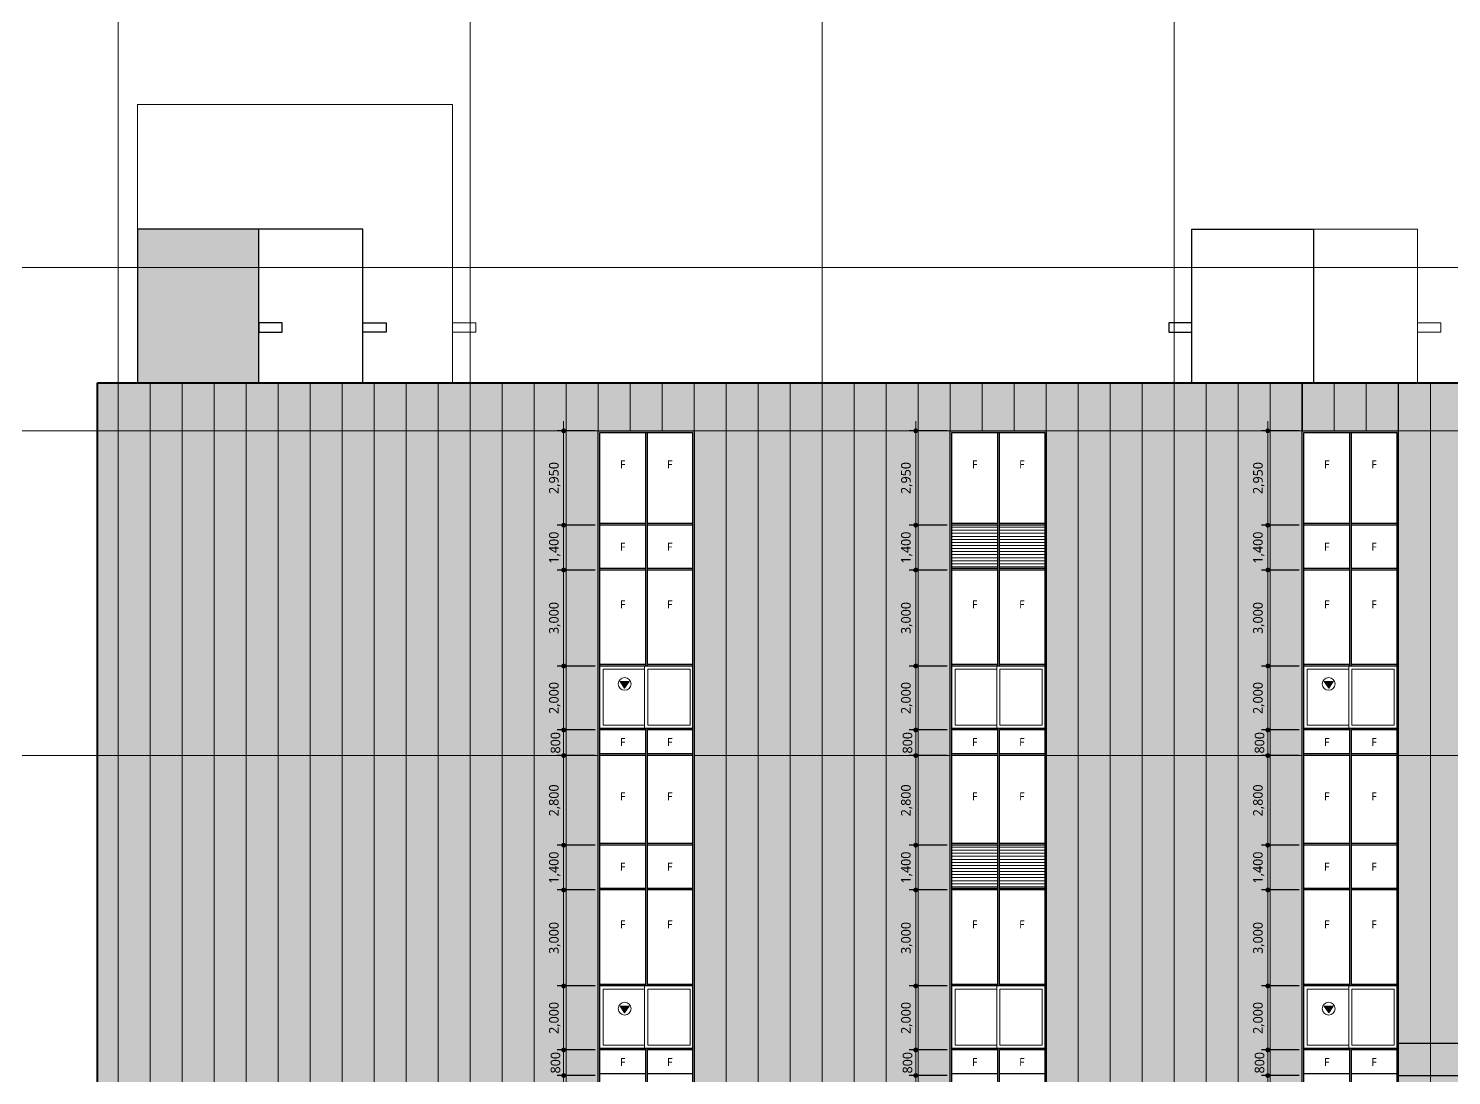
# Model space of a CAD drawing. Header units: millimetres. Extents: x 1680000 to 3024000, y 712800 to 950400.
# Drawn here: x 2095157 to 2139622, y 835360 to 868086 of the extents above; entities that cross this region are included whole.
import ezdxf
from ezdxf.enums import TextEntityAlignment as Align

# ---------------------------------------------------------------- set-up
doc = ezdxf.new("R2010")
doc.units = ezdxf.units.MM
doc.set_wipeout_variables(frame=1)
doc.linetypes.add('CEN', pattern=[62, 60, -1, 0, -1])
doc.linetypes.add('HID', pattern=[2, 1.1, -0.9])
doc.layers.get('Defpoints').update_dxf_attribs({"color": 140})
for name, color, linetype, lineweight in [('A-AXIS-LINE', 1, 'CEN', 15), ('A-DWXK-OPEN', 1, 'HID', 15), ('A-ELEV-LIN1', 2, 'Continuous', 40), ('A-ELEV-LIN2', 7, 'Continuous', 25), ('A-ELEV-LIN3', 8, 'Continuous', 18), ('A-ELEV-WIN', 4, 'Continuous', 25), ('A-MKXS-TEXT1', 3, 'Continuous', 25)]:
    doc.layers.add(name, color=color, linetype=linetype, lineweight=lineweight)
doc.layers.add('A-XXXX-NPLT', color=144, linetype='Continuous', lineweight=15, plot=False)
doc.layers.add('A-XXXX-SOLD', color=252, linetype='Continuous')
doc.layers.add('입면색상', color=7, linetype='Continuous')
doc.styles.add('HY울릉도L', font='')
doc.styles.add('맑은고딕', font='malgun.ttf')
doc.styles.get('HY울릉도L').set_extended_font_data('HYwulM')
doc.dimstyles.new('CDIM', dxfattribs={"dimtxt": 3, "dimasz": 1.5, "dimexe": 2, "dimexo": 1, "dimgap": 1, "dimtad": 1, "dimdec": 0, "dimrnd": 0.5, "dimzin": 0, "dimdsep": 32, "dimlunit": 6, "dimtxsty": 'HY울릉도L', "dimblk1": '_CIDOT', "dimblk2": '_CIDOT', "dimsah": 1, "dimcen": 5.5, "dimclrd": 2, "dimclre": 2, "dimclrt": 7, "dimadec": 0, "dimazin": 0, "dimtfac": 1, "dimtdec": 0, "dimtix": 1, "dimtmove": 2, "dimatfit": 1, "dimldrblk": '_CIDOT', "dimfxl": 1, "dimtolj": 1, "dimtzin": 0, "dimlwd": -1, "dimarcsym": 0})

# ---------------------------------------------------------------- blocks, each defined once
blk = doc.blocks.new('axis')
at = {"layer": 'A-AXIS-LINE'}
for p, q in [((4621438.1, -355868.7), (4883538.1, -355868.7)), ((4621438.1, -360968.7), (4883538.1, -360968.7)), ((4621438.1, -371118.7), (4883538.1, -371118.7))]:
    blk.add_line(p, q, dxfattribs=at)
blk = doc.blocks.new('_CIDOT')
at = {"color": 0, "linetype": 'ByBlock'}
blk.add_line((2, 0), (-1, 0), dxfattribs=at)
at = {"color": 0, "linetype": 'ByBlock', "const_width": 0.5}
blk.add_lwpolyline([(-0.25, 0, 1), (0.25, 0, 1)], format="xyb", close=True, dxfattribs=at)
blk = doc.blocks.new('*D48')
at = {"layer": 'A-XXXX-NPLT', "lineweight": -2, "transparency": 16777216}
for p, q in [((-100, 29900), (-1280, 29900)), ((-100, 27100), (-1280, 27100))]:
    blk.add_line(p, q, dxfattribs=at)
at = {"layer": 'A-XXXX-NPLT', "transparency": 16777216}
blk.add_line((-1080, 27250), (-1080, 29750), dxfattribs=at)
at = {"layer": 'Defpoints', "color": 0, "transparency": 16777216}
for p in [(-1080, 29900), (0, 29900), (0, 27100)]:
    blk.add_point(p, dxfattribs=at)
at = {"layer": 'A-XXXX-NPLT', "transparency": 16777216, "xscale": 150, "yscale": 150, "zscale": 150}
for p, rotation in [((-1080, 29900), 90), ((-1080, 27100), 270)]:
    blk.add_blockref('_CIDOT', p, dxfattribs=dict(at, rotation=rotation))
at = {"layer": 'A-XXXX-NPLT', "color": 3, "transparency": 16777216, "insert": (-1360, 28500), "char_height": 300, "attachment_point": 5, "rotation": 90, "style": '맑은고딕'}
blk.add_mtext('\\A1;2,800', dxfattribs=at)
blk = doc.blocks.new('*D51')
at = {"layer": 'A-XXXX-NPLT', "transparency": 16777216}
for p, q in [((-1080, 40850), (-1080, 41000)), ((-1080, 40700), (-1080, 39900)), ((-1080, 39750), (-1080, 39600))]:
    blk.add_line(p, q, dxfattribs=at)
at = {"layer": 'A-XXXX-NPLT', "lineweight": -2, "transparency": 16777216}
for p, q in [((-100, 40700), (-1280, 40700)), ((-100, 39900), (-1280, 39900))]:
    blk.add_line(p, q, dxfattribs=at)
at = {"layer": 'Defpoints', "color": 0, "transparency": 16777216}
for p in [(0, 40700), (-1080, 39900), (0, 39900)]:
    blk.add_point(p, dxfattribs=at)
at = {"layer": 'A-XXXX-NPLT', "transparency": 16777216, "xscale": 150, "yscale": 150, "zscale": 150}
for p, rotation in [((-1080, 40700), 270), ((-1080, 39900), 90)]:
    blk.add_blockref('_CIDOT', p, dxfattribs=dict(at, rotation=rotation))
at = {"layer": 'A-XXXX-NPLT', "color": 3, "transparency": 16777216, "insert": (-1335, 40300), "char_height": 300, "attachment_point": 5, "rotation": 90, "style": '맑은고딕'}
blk.add_mtext('\\A1;800', dxfattribs=at)
blk = doc.blocks.new('*D52')
at = {"layer": 'A-XXXX-NPLT', "lineweight": -2, "transparency": 16777216}
for p, q in [((-100, 42700), (-1280, 42700)), ((-100, 40700), (-1280, 40700))]:
    blk.add_line(p, q, dxfattribs=at)
at = {"layer": 'A-XXXX-NPLT', "transparency": 16777216}
blk.add_line((-1080, 40850), (-1080, 42550), dxfattribs=at)
at = {"layer": 'Defpoints', "color": 0, "transparency": 16777216}
for p in [(-1080, 42700), (0, 42700), (0, 40700)]:
    blk.add_point(p, dxfattribs=at)
at = {"layer": 'A-XXXX-NPLT', "transparency": 16777216, "xscale": 150, "yscale": 150, "zscale": 150}
for p, rotation in [((-1080, 42700), 90), ((-1080, 40700), 270)]:
    blk.add_blockref('_CIDOT', p, dxfattribs=dict(at, rotation=rotation))
at = {"layer": 'A-XXXX-NPLT', "color": 3, "transparency": 16777216, "insert": (-1360, 41700), "char_height": 300, "attachment_point": 5, "rotation": 90, "style": '맑은고딕'}
blk.add_mtext('\\A1;2,000', dxfattribs=at)
blk = doc.blocks.new('*D53')
at = {"layer": 'A-XXXX-NPLT', "lineweight": -2, "transparency": 16777216}
for p, q in [((-100, 50050), (-1280, 50050)), ((-100, 47100), (-1280, 47100))]:
    blk.add_line(p, q, dxfattribs=at)
at = {"layer": 'A-XXXX-NPLT', "transparency": 16777216}
blk.add_line((-1080, 47250), (-1080, 49900), dxfattribs=at)
at = {"layer": 'Defpoints', "color": 0, "transparency": 16777216}
for p in [(-1080, 50050), (0, 50050), (0, 47100)]:
    blk.add_point(p, dxfattribs=at)
at = {"layer": 'A-XXXX-NPLT', "transparency": 16777216, "xscale": 150, "yscale": 150, "zscale": 150}
for p, rotation in [((-1080, 50050), 90), ((-1080, 47100), 270)]:
    blk.add_blockref('_CIDOT', p, dxfattribs=dict(at, rotation=rotation))
at = {"layer": 'A-XXXX-NPLT', "color": 3, "transparency": 16777216, "insert": (-1360, 48575), "char_height": 300, "attachment_point": 5, "rotation": 90, "style": '맑은고딕'}
blk.add_mtext('\\A1;2,950', dxfattribs=at)
blk = doc.blocks.new('*D54')
at = {"layer": 'A-XXXX-NPLT', "lineweight": -2, "transparency": 16777216}
for p, q in [((-100, 47100), (-1280, 47100)), ((-100, 45700), (-1280, 45700))]:
    blk.add_line(p, q, dxfattribs=at)
at = {"layer": 'A-XXXX-NPLT', "transparency": 16777216}
blk.add_line((-1080, 46950), (-1080, 45850), dxfattribs=at)
at = {"layer": 'Defpoints', "color": 0, "transparency": 16777216}
for p in [(0, 47100), (-1080, 45700), (0, 45700)]:
    blk.add_point(p, dxfattribs=at)
at = {"layer": 'A-XXXX-NPLT', "transparency": 16777216, "xscale": 150, "yscale": 150, "zscale": 150}
for p, rotation in [((-1080, 47100), 90), ((-1080, 45700), 270)]:
    blk.add_blockref('_CIDOT', p, dxfattribs=dict(at, rotation=rotation))
at = {"layer": 'A-XXXX-NPLT', "color": 3, "transparency": 16777216, "insert": (-1361, 46400), "char_height": 300, "attachment_point": 5, "rotation": 90, "style": '맑은고딕'}
blk.add_mtext('\\A1;1,400', dxfattribs=at)
blk = doc.blocks.new('*D55')
at = {"layer": 'A-XXXX-NPLT', "lineweight": -2, "transparency": 16777216}
for p, q in [((-100, 45700), (-1280, 45700)), ((-100, 42700), (-1280, 42700))]:
    blk.add_line(p, q, dxfattribs=at)
at = {"layer": 'A-XXXX-NPLT', "transparency": 16777216}
blk.add_line((-1080, 45550), (-1080, 42850), dxfattribs=at)
at = {"layer": 'Defpoints', "color": 0, "transparency": 16777216}
for p in [(0, 45700), (-1080, 42700), (0, 42700)]:
    blk.add_point(p, dxfattribs=at)
at = {"layer": 'A-XXXX-NPLT', "transparency": 16777216, "xscale": 150, "yscale": 150, "zscale": 150}
for p, rotation in [((-1080, 45700), 90), ((-1080, 42700), 270)]:
    blk.add_blockref('_CIDOT', p, dxfattribs=dict(at, rotation=rotation))
at = {"layer": 'A-XXXX-NPLT', "color": 3, "transparency": 16777216, "insert": (-1360, 44200), "char_height": 300, "attachment_point": 5, "rotation": 90, "style": '맑은고딕'}
blk.add_mtext('\\A1;3,000', dxfattribs=at)
blk = doc.blocks.new('*D56')
at = {"layer": 'A-XXXX-NPLT', "lineweight": -2, "transparency": 16777216}
for p, q in [((-100, 30700), (-1280, 30700)), ((-100, 29900), (-1280, 29900))]:
    blk.add_line(p, q, dxfattribs=at)
at = {"layer": 'A-XXXX-NPLT', "transparency": 16777216}
for p, q in [((-1080, 30850), (-1080, 31000)), ((-1080, 30700), (-1080, 29900)), ((-1080, 29750), (-1080, 29600))]:
    blk.add_line(p, q, dxfattribs=at)
at = {"layer": 'Defpoints', "color": 0, "transparency": 16777216}
for p in [(0, 30700), (-1080, 29900), (0, 29900)]:
    blk.add_point(p, dxfattribs=at)
at = {"layer": 'A-XXXX-NPLT', "transparency": 16777216, "xscale": 150, "yscale": 150, "zscale": 150}
for p, rotation in [((-1080, 30700), 270), ((-1080, 29900), 90)]:
    blk.add_blockref('_CIDOT', p, dxfattribs=dict(at, rotation=rotation))
at = {"layer": 'A-XXXX-NPLT', "color": 3, "transparency": 16777216, "insert": (-1335, 30300), "char_height": 300, "attachment_point": 5, "rotation": 90, "style": '맑은고딕'}
blk.add_mtext('\\A1;800', dxfattribs=at)
blk = doc.blocks.new('*D57')
at = {"layer": 'A-XXXX-NPLT', "lineweight": -2, "transparency": 16777216}
for p, q in [((-100, 32700), (-1280, 32700)), ((-100, 30700), (-1280, 30700))]:
    blk.add_line(p, q, dxfattribs=at)
at = {"layer": 'A-XXXX-NPLT', "transparency": 16777216}
blk.add_line((-1080, 30850), (-1080, 32550), dxfattribs=at)
at = {"layer": 'Defpoints', "color": 0, "transparency": 16777216}
for p in [(-1080, 32700), (0, 32700), (0, 30700)]:
    blk.add_point(p, dxfattribs=at)
at = {"layer": 'A-XXXX-NPLT', "transparency": 16777216, "xscale": 150, "yscale": 150, "zscale": 150}
for p, rotation in [((-1080, 32700), 90), ((-1080, 30700), 270)]:
    blk.add_blockref('_CIDOT', p, dxfattribs=dict(at, rotation=rotation))
at = {"layer": 'A-XXXX-NPLT', "color": 3, "transparency": 16777216, "insert": (-1360, 31700), "char_height": 300, "attachment_point": 5, "rotation": 90, "style": '맑은고딕'}
blk.add_mtext('\\A1;2,000', dxfattribs=at)
blk = doc.blocks.new('*D58')
at = {"layer": 'A-XXXX-NPLT', "lineweight": -2, "transparency": 16777216}
for p, q in [((-100, 39900), (-1280, 39900)), ((-100, 37100), (-1280, 37100))]:
    blk.add_line(p, q, dxfattribs=at)
at = {"layer": 'A-XXXX-NPLT', "transparency": 16777216}
blk.add_line((-1080, 37250), (-1080, 39750), dxfattribs=at)
at = {"layer": 'Defpoints', "color": 0, "transparency": 16777216}
for p in [(-1080, 39900), (0, 39900), (0, 37100)]:
    blk.add_point(p, dxfattribs=at)
at = {"layer": 'A-XXXX-NPLT', "transparency": 16777216, "xscale": 150, "yscale": 150, "zscale": 150}
for p, rotation in [((-1080, 39900), 90), ((-1080, 37100), 270)]:
    blk.add_blockref('_CIDOT', p, dxfattribs=dict(at, rotation=rotation))
at = {"layer": 'A-XXXX-NPLT', "color": 3, "transparency": 16777216, "insert": (-1360, 38500), "char_height": 300, "attachment_point": 5, "rotation": 90, "style": '맑은고딕'}
blk.add_mtext('\\A1;2,800', dxfattribs=at)
blk = doc.blocks.new('*D59')
at = {"layer": 'A-XXXX-NPLT', "lineweight": -2, "transparency": 16777216}
for p, q in [((-100, 37100), (-1280, 37100)), ((-100, 35700), (-1280, 35700))]:
    blk.add_line(p, q, dxfattribs=at)
at = {"layer": 'A-XXXX-NPLT', "transparency": 16777216}
blk.add_line((-1080, 36950), (-1080, 35850), dxfattribs=at)
at = {"layer": 'Defpoints', "color": 0, "transparency": 16777216}
for p in [(0, 37100), (-1080, 35700), (0, 35700)]:
    blk.add_point(p, dxfattribs=at)
at = {"layer": 'A-XXXX-NPLT', "transparency": 16777216, "xscale": 150, "yscale": 150, "zscale": 150}
for p, rotation in [((-1080, 37100), 90), ((-1080, 35700), 270)]:
    blk.add_blockref('_CIDOT', p, dxfattribs=dict(at, rotation=rotation))
at = {"layer": 'A-XXXX-NPLT', "color": 3, "transparency": 16777216, "insert": (-1361, 36400), "char_height": 300, "attachment_point": 5, "rotation": 90, "style": '맑은고딕'}
blk.add_mtext('\\A1;1,400', dxfattribs=at)
blk = doc.blocks.new('*D60')
at = {"layer": 'A-XXXX-NPLT', "lineweight": -2, "transparency": 16777216}
for p, q in [((-100, 35700), (-1280, 35700)), ((-100, 32700), (-1280, 32700))]:
    blk.add_line(p, q, dxfattribs=at)
at = {"layer": 'A-XXXX-NPLT', "transparency": 16777216}
blk.add_line((-1080, 35550), (-1080, 32850), dxfattribs=at)
at = {"layer": 'Defpoints', "color": 0, "transparency": 16777216}
for p in [(0, 35700), (-1080, 32700), (0, 32700)]:
    blk.add_point(p, dxfattribs=at)
at = {"layer": 'A-XXXX-NPLT', "transparency": 16777216, "xscale": 150, "yscale": 150, "zscale": 150}
for p, rotation in [((-1080, 35700), 90), ((-1080, 32700), 270)]:
    blk.add_blockref('_CIDOT', p, dxfattribs=dict(at, rotation=rotation))
at = {"layer": 'A-XXXX-NPLT', "color": 3, "transparency": 16777216, "insert": (-1360, 34200), "char_height": 300, "attachment_point": 5, "rotation": 90, "style": '맑은고딕'}
blk.add_mtext('\\A1;3,000', dxfattribs=at)
blk = doc.blocks.new('*D85')
at = {"layer": 'A-XXXX-NPLT', "lineweight": -2, "transparency": 16777216}
for p, q in [((-100, 30000), (-1280, 30000)), ((-100, 27200), (-1280, 27200))]:
    blk.add_line(p, q, dxfattribs=at)
at = {"layer": 'A-XXXX-NPLT', "transparency": 16777216}
blk.add_line((-1080, 27350), (-1080, 29850), dxfattribs=at)
at = {"layer": 'Defpoints', "color": 0, "transparency": 16777216}
for p in [(-1080, 30000), (0, 30000), (0, 27200)]:
    blk.add_point(p, dxfattribs=at)
at = {"layer": 'A-XXXX-NPLT', "transparency": 16777216, "xscale": 150, "yscale": 150, "zscale": 150}
for p, rotation in [((-1080, 30000), 90), ((-1080, 27200), 270)]:
    blk.add_blockref('_CIDOT', p, dxfattribs=dict(at, rotation=rotation))
at = {"layer": 'A-XXXX-NPLT', "color": 3, "transparency": 16777216, "insert": (-1360, 28600), "char_height": 300, "attachment_point": 5, "rotation": 90, "style": '맑은고딕'}
blk.add_mtext('\\A1;2,800', dxfattribs=at)
blk = doc.blocks.new('*D71')
at = {"layer": 'A-XXXX-NPLT', "transparency": 16777216}
for p, q in [((-1080, 40950), (-1080, 41100)), ((-1080, 40800), (-1080, 40000)), ((-1080, 39850), (-1080, 39700))]:
    blk.add_line(p, q, dxfattribs=at)
at = {"layer": 'A-XXXX-NPLT', "lineweight": -2, "transparency": 16777216}
for p, q in [((-100, 40800), (-1280, 40800)), ((-100, 40000), (-1280, 40000))]:
    blk.add_line(p, q, dxfattribs=at)
at = {"layer": 'Defpoints', "color": 0, "transparency": 16777216}
for p in [(0, 40800), (-1080, 40000), (0, 40000)]:
    blk.add_point(p, dxfattribs=at)
at = {"layer": 'A-XXXX-NPLT', "transparency": 16777216, "xscale": 150, "yscale": 150, "zscale": 150}
for p, rotation in [((-1080, 40800), 270), ((-1080, 40000), 90)]:
    blk.add_blockref('_CIDOT', p, dxfattribs=dict(at, rotation=rotation))
at = {"layer": 'A-XXXX-NPLT', "color": 3, "transparency": 16777216, "insert": (-1335, 40400), "char_height": 300, "attachment_point": 5, "rotation": 90, "style": '맑은고딕'}
blk.add_mtext('\\A1;800', dxfattribs=at)
blk = doc.blocks.new('*D72')
at = {"layer": 'A-XXXX-NPLT', "lineweight": -2, "transparency": 16777216}
for p, q in [((-100, 42800), (-1280, 42800)), ((-100, 40800), (-1280, 40800))]:
    blk.add_line(p, q, dxfattribs=at)
at = {"layer": 'A-XXXX-NPLT', "transparency": 16777216}
blk.add_line((-1080, 40950), (-1080, 42650), dxfattribs=at)
at = {"layer": 'Defpoints', "color": 0, "transparency": 16777216}
for p in [(-1080, 42800), (0, 42800), (0, 40800)]:
    blk.add_point(p, dxfattribs=at)
at = {"layer": 'A-XXXX-NPLT', "transparency": 16777216, "xscale": 150, "yscale": 150, "zscale": 150}
for p, rotation in [((-1080, 42800), 90), ((-1080, 40800), 270)]:
    blk.add_blockref('_CIDOT', p, dxfattribs=dict(at, rotation=rotation))
at = {"layer": 'A-XXXX-NPLT', "color": 3, "transparency": 16777216, "insert": (-1360, 41800), "char_height": 300, "attachment_point": 5, "rotation": 90, "style": '맑은고딕'}
blk.add_mtext('\\A1;2,000', dxfattribs=at)
blk = doc.blocks.new('*D73')
at = {"layer": 'A-XXXX-NPLT', "lineweight": -2, "transparency": 16777216}
for p, q in [((-100, 50150), (-1280, 50150)), ((-100, 47200), (-1280, 47200))]:
    blk.add_line(p, q, dxfattribs=at)
at = {"layer": 'A-XXXX-NPLT', "transparency": 16777216}
blk.add_line((-1080, 47350), (-1080, 50000), dxfattribs=at)
at = {"layer": 'Defpoints', "color": 0, "transparency": 16777216}
for p in [(-1080, 50150), (0, 50150), (0, 47200)]:
    blk.add_point(p, dxfattribs=at)
at = {"layer": 'A-XXXX-NPLT', "transparency": 16777216, "xscale": 150, "yscale": 150, "zscale": 150}
for p, rotation in [((-1080, 50150), 90), ((-1080, 47200), 270)]:
    blk.add_blockref('_CIDOT', p, dxfattribs=dict(at, rotation=rotation))
at = {"layer": 'A-XXXX-NPLT', "color": 3, "transparency": 16777216, "insert": (-1360, 48675), "char_height": 300, "attachment_point": 5, "rotation": 90, "style": '맑은고딕'}
blk.add_mtext('\\A1;2,950', dxfattribs=at)
blk = doc.blocks.new('*D74')
at = {"layer": 'A-XXXX-NPLT', "lineweight": -2, "transparency": 16777216}
for p, q in [((-100, 47200), (-1280, 47200)), ((-100, 45800), (-1280, 45800))]:
    blk.add_line(p, q, dxfattribs=at)
at = {"layer": 'A-XXXX-NPLT', "transparency": 16777216}
blk.add_line((-1080, 47050), (-1080, 45950), dxfattribs=at)
at = {"layer": 'Defpoints', "color": 0, "transparency": 16777216}
for p in [(0, 47200), (-1080, 45800), (0, 45800)]:
    blk.add_point(p, dxfattribs=at)
at = {"layer": 'A-XXXX-NPLT', "transparency": 16777216, "xscale": 150, "yscale": 150, "zscale": 150}
for p, rotation in [((-1080, 47200), 90), ((-1080, 45800), 270)]:
    blk.add_blockref('_CIDOT', p, dxfattribs=dict(at, rotation=rotation))
at = {"layer": 'A-XXXX-NPLT', "color": 3, "transparency": 16777216, "insert": (-1361, 46500), "char_height": 300, "attachment_point": 5, "rotation": 90, "style": '맑은고딕'}
blk.add_mtext('\\A1;1,400', dxfattribs=at)
blk = doc.blocks.new('*D75')
at = {"layer": 'A-XXXX-NPLT', "lineweight": -2, "transparency": 16777216}
for p, q in [((-100, 45800), (-1280, 45800)), ((-100, 42800), (-1280, 42800))]:
    blk.add_line(p, q, dxfattribs=at)
at = {"layer": 'A-XXXX-NPLT', "transparency": 16777216}
blk.add_line((-1080, 45650), (-1080, 42950), dxfattribs=at)
at = {"layer": 'Defpoints', "color": 0, "transparency": 16777216}
for p in [(0, 45800), (-1080, 42800), (0, 42800)]:
    blk.add_point(p, dxfattribs=at)
at = {"layer": 'A-XXXX-NPLT', "transparency": 16777216, "xscale": 150, "yscale": 150, "zscale": 150}
for p, rotation in [((-1080, 45800), 90), ((-1080, 42800), 270)]:
    blk.add_blockref('_CIDOT', p, dxfattribs=dict(at, rotation=rotation))
at = {"layer": 'A-XXXX-NPLT', "color": 3, "transparency": 16777216, "insert": (-1360, 44300), "char_height": 300, "attachment_point": 5, "rotation": 90, "style": '맑은고딕'}
blk.add_mtext('\\A1;3,000', dxfattribs=at)
blk = doc.blocks.new('*D76')
at = {"layer": 'A-XXXX-NPLT', "lineweight": -2, "transparency": 16777216}
for p, q in [((-100, 32800), (-1280, 32800)), ((-100, 30800), (-1280, 30800))]:
    blk.add_line(p, q, dxfattribs=at)
at = {"layer": 'A-XXXX-NPLT', "transparency": 16777216}
blk.add_line((-1080, 30950), (-1080, 32650), dxfattribs=at)
at = {"layer": 'Defpoints', "color": 0, "transparency": 16777216}
for p in [(-1080, 32800), (0, 32800), (0, 30800)]:
    blk.add_point(p, dxfattribs=at)
at = {"layer": 'A-XXXX-NPLT', "transparency": 16777216, "xscale": 150, "yscale": 150, "zscale": 150}
for p, rotation in [((-1080, 32800), 90), ((-1080, 30800), 270)]:
    blk.add_blockref('_CIDOT', p, dxfattribs=dict(at, rotation=rotation))
at = {"layer": 'A-XXXX-NPLT', "color": 3, "transparency": 16777216, "insert": (-1360, 31800), "char_height": 300, "attachment_point": 5, "rotation": 90, "style": '맑은고딕'}
blk.add_mtext('\\A1;2,000', dxfattribs=at)
blk = doc.blocks.new('*D77')
at = {"layer": 'A-XXXX-NPLT', "lineweight": -2, "transparency": 16777216}
for p, q in [((-100, 40000), (-1280, 40000)), ((-100, 37200), (-1280, 37200))]:
    blk.add_line(p, q, dxfattribs=at)
at = {"layer": 'A-XXXX-NPLT', "transparency": 16777216}
blk.add_line((-1080, 37350), (-1080, 39850), dxfattribs=at)
at = {"layer": 'Defpoints', "color": 0, "transparency": 16777216}
for p in [(-1080, 40000), (0, 40000), (0, 37200)]:
    blk.add_point(p, dxfattribs=at)
at = {"layer": 'A-XXXX-NPLT', "transparency": 16777216, "xscale": 150, "yscale": 150, "zscale": 150}
for p, rotation in [((-1080, 40000), 90), ((-1080, 37200), 270)]:
    blk.add_blockref('_CIDOT', p, dxfattribs=dict(at, rotation=rotation))
at = {"layer": 'A-XXXX-NPLT', "color": 3, "transparency": 16777216, "insert": (-1360, 38600), "char_height": 300, "attachment_point": 5, "rotation": 90, "style": '맑은고딕'}
blk.add_mtext('\\A1;2,800', dxfattribs=at)
blk = doc.blocks.new('*D78')
at = {"layer": 'A-XXXX-NPLT', "lineweight": -2, "transparency": 16777216}
for p, q in [((-100, 37200), (-1280, 37200)), ((-100, 35800), (-1280, 35800))]:
    blk.add_line(p, q, dxfattribs=at)
at = {"layer": 'A-XXXX-NPLT', "transparency": 16777216}
blk.add_line((-1080, 37050), (-1080, 35950), dxfattribs=at)
at = {"layer": 'Defpoints', "color": 0, "transparency": 16777216}
for p in [(0, 37200), (-1080, 35800), (0, 35800)]:
    blk.add_point(p, dxfattribs=at)
at = {"layer": 'A-XXXX-NPLT', "transparency": 16777216, "xscale": 150, "yscale": 150, "zscale": 150}
for p, rotation in [((-1080, 37200), 90), ((-1080, 35800), 270)]:
    blk.add_blockref('_CIDOT', p, dxfattribs=dict(at, rotation=rotation))
at = {"layer": 'A-XXXX-NPLT', "color": 3, "transparency": 16777216, "insert": (-1361, 36500), "char_height": 300, "attachment_point": 5, "rotation": 90, "style": '맑은고딕'}
blk.add_mtext('\\A1;1,400', dxfattribs=at)
blk = doc.blocks.new('*D79')
at = {"layer": 'A-XXXX-NPLT', "lineweight": -2, "transparency": 16777216}
for p, q in [((-100, 35800), (-1280, 35800)), ((-100, 32800), (-1280, 32800))]:
    blk.add_line(p, q, dxfattribs=at)
at = {"layer": 'A-XXXX-NPLT', "transparency": 16777216}
blk.add_line((-1080, 35650), (-1080, 32950), dxfattribs=at)
at = {"layer": 'Defpoints', "color": 0, "transparency": 16777216}
for p in [(0, 35800), (-1080, 32800), (0, 32800)]:
    blk.add_point(p, dxfattribs=at)
at = {"layer": 'A-XXXX-NPLT', "transparency": 16777216, "xscale": 150, "yscale": 150, "zscale": 150}
for p, rotation in [((-1080, 35800), 90), ((-1080, 32800), 270)]:
    blk.add_blockref('_CIDOT', p, dxfattribs=dict(at, rotation=rotation))
at = {"layer": 'A-XXXX-NPLT', "color": 3, "transparency": 16777216, "insert": (-1360, 34300), "char_height": 300, "attachment_point": 5, "rotation": 90, "style": '맑은고딕'}
blk.add_mtext('\\A1;3,000', dxfattribs=at)
blk = doc.blocks.new('*D80')
at = {"layer": 'A-XXXX-NPLT', "lineweight": -2, "transparency": 16777216}
for p, q in [((-100, 30800), (-1280, 30800)), ((-100, 30000), (-1280, 30000))]:
    blk.add_line(p, q, dxfattribs=at)
at = {"layer": 'A-XXXX-NPLT', "transparency": 16777216}
for p, q in [((-1080, 30950), (-1080, 31100)), ((-1080, 30800), (-1080, 30000)), ((-1080, 29850), (-1080, 29700))]:
    blk.add_line(p, q, dxfattribs=at)
at = {"layer": 'Defpoints', "color": 0, "transparency": 16777216}
for p in [(0, 30800), (-1080, 30000), (0, 30000)]:
    blk.add_point(p, dxfattribs=at)
at = {"layer": 'A-XXXX-NPLT', "transparency": 16777216, "xscale": 150, "yscale": 150, "zscale": 150}
for p, rotation in [((-1080, 30800), 270), ((-1080, 30000), 90)]:
    blk.add_blockref('_CIDOT', p, dxfattribs=dict(at, rotation=rotation))
at = {"layer": 'A-XXXX-NPLT', "color": 3, "transparency": 16777216, "insert": (-1335, 30400), "char_height": 300, "attachment_point": 5, "rotation": 90, "style": '맑은고딕'}
blk.add_mtext('\\A1;800', dxfattribs=at)
blk = doc.blocks.new('소방관진입창')
at = {"layer": 'A-DWXK-OPEN', "linetype": 'Continuous', "ltscale": 50, "true_color": 0xcd2027}
h = blk.add_hatch(color=242, dxfattribs=at)
h.dxf.hatch_style = 1
h.paths.add_polyline_path([(138, 80), (-138, 80), (0, -130)])
at = {"layer": 'A-DWXK-OPEN', "color": 242, "linetype": 'Continuous', "ltscale": 50, "true_color": 0xcd2027}
blk.add_lwpolyline([(-138, 80), (0, -130), (138, 80)], close=True, dxfattribs=at)
blk.add_circle((0, 0), 200, dxfattribs=at)
blk = doc.blocks.new('입면창2')
blk.add_wipeout([(0, 50050), (3000, 50050), (3000, 200), (0, 200)]).dxf.layer = 'A-ELEV-LIN3'
at = {"layer": 'A-ELEV-LIN3'}
h = blk.add_hatch(dxfattribs=at)
h.set_pattern_fill('ANSI31', color=253, scale=30, angle=315)
h.set_pattern_definition([(0, (-59545.61, -62760), (2e-14, 95.25), [])])
h.paths.add_polyline_path([(2950, 45750), (2950, 47100), (1525, 47100), (1525, 45750)])
h.paths.add_polyline_path([(50, 47100), (50, 45750), (1475, 45750), (1475, 47100)])
h = blk.add_hatch(dxfattribs=at)
h.set_pattern_fill('ANSI31', color=253, scale=30, angle=315)
h.set_pattern_definition([(0, (-59545.61, -72760), (2e-14, 95.25), [])])
h.paths.add_polyline_path([(2950, 35750), (2950, 37100), (1525, 37100), (1525, 35750)])
h.paths.add_polyline_path([(50, 37100), (50, 35750), (1475, 35750), (1475, 37100)])
at = {"layer": 'A-ELEV-LIN3', "color": 253}
for points in [[(1450, 42700), (1450, 40750)], [(1450, 40850), (150, 40850), (150, 42600), (1450, 42600)], [(1450, 30850), (150, 30850), (150, 32600), (1450, 32600)], [(1450, 32700), (1450, 30750)]]:
    blk.add_lwpolyline(points, dxfattribs=at)
for points in [[(1550, 42600), (2875, 42600), (2875, 40850), (1550, 40850)], [(1550, 32600), (2875, 32600), (2875, 30850), (1550, 30850)]]:
    blk.add_lwpolyline(points, close=True, dxfattribs=at)
at = {"layer": 'A-ELEV-WIN'}
blk.add_lwpolyline([(3000, 200), (0, 200), (0, 50050), (3000, 50050)], close=True, dxfattribs=at)
for points in [[(50, 250), (50, 50000), (2950, 50000), (2950, 250)], [(1475, 50000), (1475, 42700)], [(1525, 50000), (1525, 42700)], [(1475, 47150), (50, 47150)], [(2950, 47150), (1525, 47150)], [(1475, 47100), (50, 47100)], [(2950, 47100), (1525, 47100)], [(1475, 45750), (50, 45750)], [(1475, 45700), (50, 45700)], [(2950, 45750), (1525, 45750)], [(2950, 45700), (1525, 45700)], [(1475, 42750), (50, 42750)], [(2950, 42700), (50, 42700)], [(2950, 42750), (1525, 42750)], [(2950, 40750), (50, 40750)], [(1475, 40700), (50, 40700)], [(1475, 40750), (1475, 32700)], [(1525, 40750), (1525, 32700)], [(2950, 40700), (1525, 40700)], [(1475, 39950), (50, 39950)], [(1475, 39900), (50, 39900)], [(2950, 39950), (1525, 39950)], [(2950, 39900), (1525, 39900)], [(1475, 37150), (50, 37150)], [(1475, 37100), (50, 37100)], [(2950, 37150), (1525, 37150)], [(2950, 37100), (1525, 37100)], [(1475, 35750), (50, 35750)], [(1475, 35700), (50, 35700)], [(2950, 35750), (1525, 35750)], [(2950, 35700), (1525, 35700)], [(1475, 32750), (50, 32750)], [(2950, 32700), (50, 32700)], [(2950, 32750), (1525, 32750)], [(2950, 30750), (50, 30750)], [(1475, 30700), (50, 30700)], [(1475, 30750), (1475, 22700)], [(1525, 30750), (1525, 22700)], [(2950, 30700), (1525, 30700)], [(1475, 29950), (50, 29950)], [(2950, 29950), (1525, 29950)]]:
    blk.add_lwpolyline(points, dxfattribs=at)
at = {"layer": 'A-MKXS-TEXT1', "style": '맑은고딕'}
for p in [(762.5, 49000), (2237.5, 49000), (762.5, 44625), (2237.5, 44625), (762.5, 40325), (2237.5, 40325), (762.5, 38625), (2237.5, 38625), (762.5, 34625), (2237.5, 34625), (762.5, 30325), (2237.5, 30325)]:
    blk.add_text('F', height=250, dxfattribs=at).set_placement(p, align=Align.MIDDLE_CENTER)
at = {"layer": 'A-XXXX-NPLT'}
for base, p1, p2, picture, middle in [((-1080, 50050), (0, 47100), (0, 50050), '*D53', (-1360.2, 48575)), ((-1080, 45700), (0, 47100), (0, 45700), '*D54', (-1361, 46400)), ((-1080, 42700), (0, 45700), (0, 42700), '*D55', (-1360.2, 44200)), ((-1080, 42700), (0, 40700), (0, 42700), '*D52', (-1360.2, 41700)), ((-1080, 39900), (0, 37100), (0, 39900), '*D58', (-1360.2, 38500)), ((-1080, 35700), (0, 37100), (0, 35700), '*D59', (-1361, 36400)), ((-1080, 32700), (0, 35700), (0, 32700), '*D60', (-1360.2, 34200)), ((-1080, 32700), (0, 30700), (0, 32700), '*D57', (-1360.2, 31700)), ((-1080, 29900), (0, 27100), (0, 29900), '*D48', (-1360.2, 28500))]:
    dim = blk.add_linear_dim(base=base, p1=p1, p2=p2, angle=90, dimstyle='CDIM', override={"dimscale": 100, "dimtxsty": '맑은고딕', "dimclrd": 256, "dimclre": 256, "dimclrt": 3}, dxfattribs=at)
    dim.commit()
    dim.dimension.update_dxf_attribs({"geometry": picture, "text_midpoint": middle})
for p1, p2, picture, middle in [((0, 40700), (0, 39900), '*D51', (-1335, 40300)), ((0, 30700), (0, 29900), '*D56', (-1335, 30300))]:
    dim = blk.add_aligned_dim(p1=p1, p2=p2, distance=-1080, dimstyle='CDIM', override={"dimscale": 100, "dimtxsty": '맑은고딕', "dimclrd": 256, "dimclre": 256, "dimclrt": 3}, dxfattribs=at)
    dim.commit()
    dim.dimension.update_dxf_attribs({"geometry": picture, "text_midpoint": middle})
blk = doc.blocks.new('입면창_그릴x')
blk.add_wipeout([(0, 50150), (3000, 50150), (3000, 300), (0, 300)]).dxf.layer = 'A-ELEV-LIN3'
at = {"layer": 'A-ELEV-LIN3', "color": 253}
for points in [[(1450, 40950), (150, 40950), (150, 42700), (1450, 42700)], [(1450, 42800), (1450, 40850)], [(1450, 30950), (150, 30950), (150, 32700), (1450, 32700)], [(1450, 32800), (1450, 30850)]]:
    blk.add_lwpolyline(points, dxfattribs=at)
for points in [[(1550, 42700), (2875, 42700), (2875, 40950), (1550, 40950)], [(1550, 32700), (2875, 32700), (2875, 30950), (1550, 30950)]]:
    blk.add_lwpolyline(points, close=True, dxfattribs=at)
at = {"layer": 'A-ELEV-WIN'}
blk.add_lwpolyline([(3000, 300), (0, 300), (0, 50150), (3000, 50150)], close=True, dxfattribs=at)
for points in [[(50, 350), (50, 50100), (2950, 50100), (2950, 350)], [(1475, 50100), (1475, 42800)], [(1525, 50100), (1525, 42800)], [(1475, 47250), (50, 47250)], [(1475, 47200), (50, 47200)], [(2950, 47250), (1525, 47250)], [(2950, 47200), (1525, 47200)], [(1475, 45850), (50, 45850)], [(1475, 45800), (50, 45800)], [(2950, 45850), (1525, 45850)], [(2950, 45800), (1525, 45800)], [(1475, 42850), (50, 42850)], [(2950, 42800), (50, 42800)], [(2950, 42850), (1525, 42850)], [(2950, 40850), (50, 40850)], [(1475, 40800), (50, 40800)], [(1475, 40850), (1475, 32800)], [(1525, 40850), (1525, 32800)], [(2950, 40800), (1525, 40800)], [(1475, 40050), (50, 40050)], [(2950, 40050), (1525, 40050)], [(1475, 40000), (50, 40000)], [(2950, 40000), (1525, 40000)], [(1475, 37250), (50, 37250)], [(1475, 37200), (50, 37200)], [(2950, 37250), (1525, 37250)], [(2950, 37200), (1525, 37200)], [(1475, 35850), (50, 35850)], [(1475, 35800), (50, 35800)], [(2950, 35850), (1525, 35850)], [(2950, 35800), (1525, 35800)], [(1475, 32850), (50, 32850)], [(2950, 32800), (50, 32800)], [(2950, 32850), (1525, 32850)], [(2950, 30850), (50, 30850)], [(1475, 30800), (50, 30800)], [(1475, 30850), (1475, 22800)], [(1525, 30850), (1525, 22800)], [(2950, 30800), (1525, 30800)], [(1475, 30050), (50, 30050)], [(2950, 30050), (1525, 30050)]]:
    blk.add_lwpolyline(points, dxfattribs=at)
at = {"layer": 'A-MKXS-TEXT1', "style": '맑은고딕'}
for p in [(762.5, 49100), (2237.5, 49100), (762.5, 46525), (2237.5, 46525), (762.5, 44725), (2237.5, 44725), (762.5, 40425), (2237.5, 40425), (762.5, 38725), (2237.5, 38725), (762.5, 36525), (2237.5, 36525), (762.5, 34725), (2237.5, 34725), (762.5, 30425), (2237.5, 30425)]:
    blk.add_text('F', height=250, dxfattribs=at).set_placement(p, align=Align.MIDDLE_CENTER)
at = {"layer": 'A-XXXX-NPLT'}
for base, p1, p2, picture, middle in [((-1080, 50150), (0, 47200), (0, 50150), '*D73', (-1360.2, 48675)), ((-1080, 45800), (0, 47200), (0, 45800), '*D74', (-1361, 46500)), ((-1080, 42800), (0, 45800), (0, 42800), '*D75', (-1360.2, 44300)), ((-1080, 42800), (0, 40800), (0, 42800), '*D72', (-1360.2, 41800)), ((-1080, 40000), (0, 37200), (0, 40000), '*D77', (-1360.2, 38600)), ((-1080, 35800), (0, 37200), (0, 35800), '*D78', (-1361, 36500)), ((-1080, 32800), (0, 35800), (0, 32800), '*D79', (-1360.2, 34300)), ((-1080, 32800), (0, 30800), (0, 32800), '*D76', (-1360.2, 31800)), ((-1080, 30000), (0, 27200), (0, 30000), '*D85', (-1360.2, 28600))]:
    dim = blk.add_linear_dim(base=base, p1=p1, p2=p2, angle=90, dimstyle='CDIM', override={"dimscale": 100, "dimtxsty": '맑은고딕', "dimclrd": 256, "dimclre": 256, "dimclrt": 3}, dxfattribs=at)
    dim.commit()
    dim.dimension.update_dxf_attribs({"geometry": picture, "text_midpoint": middle})
for p1, p2, picture, middle in [((0, 40800), (0, 40000), '*D71', (-1335, 40400)), ((0, 30800), (0, 30000), '*D80', (-1335, 30400))]:
    dim = blk.add_aligned_dim(p1=p1, p2=p2, distance=-1080, dimstyle='CDIM', override={"dimscale": 100, "dimtxsty": '맑은고딕', "dimclrd": 256, "dimclre": 256, "dimclrt": 3}, dxfattribs=at)
    dim.commit()
    dim.dimension.update_dxf_attribs({"geometry": picture, "text_midpoint": middle})

msp = doc.modelspace()

# ---------------------------------------------------------------- hatches: boundary and pattern name
at = {"layer": 'A-XXXX-SOLD'}
h = msp.add_hatch(color=254, dxfattribs=at)
h.dxf.hatch_style = 1
h.paths.add_polyline_path([(2098560, 861810), (2098560, 857010), (2102360, 857010), (2102360, 861810)])
at = {"layer": '입면색상', "true_color": 0xc0d4cb}
h = msp.add_hatch(color=9, dxfattribs=at)
h.dxf.hatch_style = 1
h.paths.add_polyline_path([(2134960, 816360), (2097310, 816360), (2097310, 857010), (2134960, 857010)])
at = {"layer": '입면색상', "true_color": 0x435254}
h = msp.add_hatch(color=251, dxfattribs=at)
h.dxf.hatch_style = 1
h.paths.add_polyline_path([(2222960, 815360), (2225960, 815360), (2225960, 795360), (2222960, 795360)])
h.paths.add_polyline_path([(2211960, 815360), (2214960, 815360), (2214960, 795360), (2211960, 795360)])
h.paths.add_polyline_path([(2200960, 815360), (2203960, 815360), (2203960, 795360), (2200960, 795360)])
h.paths.add_polyline_path([(2189960, 815360), (2192960, 815360), (2192960, 795360), (2189960, 795360)])
h.paths.add_polyline_path([(2178960, 815360), (2181960, 815360), (2181960, 795360), (2178960, 795360)])
h.paths.add_polyline_path([(2167960, 815360), (2170960, 815360), (2170960, 795360), (2167960, 795360)])
h.paths.add_polyline_path([(2156960, 815360), (2159960, 815360), (2159960, 795360), (2156960, 795360)])
h.paths.add_polyline_path([(2145960, 815360), (2148960, 815360), (2148960, 795360), (2145960, 795360)])
h.paths.add_polyline_path([(2134960, 815360), (2137960, 815360), (2137960, 795360), (2134960, 795360)])
h.paths.add_polyline_path([(2222960, 835360), (2225960, 835360), (2225960, 816360), (2222960, 816360)])
h.paths.add_polyline_path([(2211960, 835360), (2214960, 835360), (2214960, 816360), (2211960, 816360)])
h.paths.add_polyline_path([(2200960, 835360), (2203960, 835360), (2203960, 816360), (2200960, 816360)])
h.paths.add_polyline_path([(2189960, 835360), (2192960, 835360), (2192960, 816360), (2189960, 816360)])
h.paths.add_polyline_path([(2178960, 835360), (2181960, 835360), (2181960, 816360), (2178960, 816360)])
h.paths.add_polyline_path([(2167960, 835360), (2170960, 835360), (2170960, 816360), (2167960, 816360)])
h.paths.add_polyline_path([(2156960, 835360), (2159960, 835360), (2159960, 816360), (2156960, 816360)])
h.paths.add_polyline_path([(2145960, 835360), (2148960, 835360), (2148960, 816360), (2145960, 816360)])
h.paths.add_polyline_path([(2134960, 835360), (2137960, 835360), (2137960, 816360), (2134960, 816360)])
h.paths.add_polyline_path([(2134960, 835360), (2230610, 835360), (2230610, 836360), (2134960, 836360)])
h.paths.add_polyline_path([(2097310, 815360), (2230610, 815360), (2230610, 816360), (2097310, 816360)])
h.paths.add_polyline_path([(2222960, 857010), (2225960, 857010), (2225960, 836360), (2222960, 836360)])
h.paths.add_polyline_path([(2211960, 857010), (2214960, 857010), (2214960, 836360), (2211960, 836360)])
h.paths.add_polyline_path([(2200960, 857010), (2203960, 857010), (2203960, 836360), (2200960, 836360)])
h.paths.add_polyline_path([(2189960, 857010), (2192960, 857010), (2192960, 836360), (2189960, 836360)])
h.paths.add_polyline_path([(2178960, 857010), (2181960, 857010), (2181960, 836360), (2178960, 836360)])
h.paths.add_polyline_path([(2167960, 857010), (2170960, 857010), (2170960, 836360), (2167960, 836360)])
h.paths.add_polyline_path([(2156960, 857010), (2159960, 857010), (2159960, 836360), (2156960, 836360)])
h.paths.add_polyline_path([(2145960, 857010), (2148960, 857010), (2148960, 836360), (2145960, 836360)])
h.paths.add_polyline_path([(2134960, 857010), (2137960, 857010), (2137960, 836360), (2134960, 836360)])
h.paths.add_polyline_path([(2101960, 815360), (2104960, 815360), (2104960, 795360), (2101960, 795360)])
h.paths.add_polyline_path([(2123960, 815360), (2126960, 815360), (2126960, 795360), (2123960, 795360)])
h.paths.add_polyline_path([(2112960, 815360), (2115960, 815360), (2115960, 795360), (2112960, 795360)])
h.paths.add_polyline_path([(2097310, 795360), (2230610, 795360), (2230610, 785360), (2097310, 785360)])
at = {"layer": '입면색상', "true_color": 0xcad1d3}
h = msp.add_hatch(color=254, dxfattribs=at)
h.dxf.hatch_style = 1
h.paths.add_polyline_path([(2101960, 815360), (2097310, 815360), (2097310, 795360), (2101960, 795360)])
h.paths.add_polyline_path([(2225960, 836360), (2230610, 836360), (2230610, 857010), (2225960, 857010)])
h.paths.add_polyline_path([(2225960, 816360), (2230610, 816360), (2230610, 835360), (2225960, 835360)])
h.paths.add_polyline_path([(2225960, 795360), (2230610, 795360), (2230610, 815360), (2225960, 815360)])
h.paths.add_polyline_path([(2222960, 815360), (2214960, 815360), (2214960, 795360), (2222960, 795360)])
h.paths.add_polyline_path([(2203960, 795360), (2211960, 795360), (2211960, 815360), (2203960, 815360)])
h.paths.add_polyline_path([(2200960, 815360), (2192960, 815360), (2192960, 795360), (2200960, 795360)])
h.paths.add_polyline_path([(2189960, 815360), (2181960, 815360), (2181960, 795360), (2189960, 795360)])
h.paths.add_polyline_path([(2178960, 815360), (2170960, 815360), (2170960, 795360), (2178960, 795360)])
h.paths.add_polyline_path([(2167960, 815360), (2159960, 815360), (2159960, 795360), (2167960, 795360)])
h.paths.add_polyline_path([(2156960, 815360), (2148960, 815360), (2148960, 795360), (2156960, 795360)])
h.paths.add_polyline_path([(2145960, 815360), (2137960, 815360), (2137960, 795360), (2145960, 795360)])
h.paths.add_polyline_path([(2126960, 795360), (2134960, 795360), (2134960, 815360), (2126960, 815360)])
h.paths.add_polyline_path([(2115960, 795360), (2123960, 795360), (2123960, 815360), (2115960, 815360)])
h.paths.add_polyline_path([(2104960, 795360), (2112960, 795360), (2112960, 815360), (2104960, 815360)])
h.paths.add_polyline_path([(2145960, 835360), (2137960, 835360), (2137960, 816360), (2145960, 816360)])
h.paths.add_polyline_path([(2148960, 816360), (2156960, 816360), (2156960, 835360), (2148960, 835360)])
h.paths.add_polyline_path([(2167960, 835360), (2159960, 835360), (2159960, 816360), (2167960, 816360)])
h.paths.add_polyline_path([(2178960, 835360), (2170960, 835360), (2170960, 816360), (2178960, 816360)])
h.paths.add_polyline_path([(2189960, 835360), (2181960, 835360), (2181960, 816360), (2189960, 816360)])
h.paths.add_polyline_path([(2200960, 835360), (2192960, 835360), (2192960, 816360), (2200960, 816360)])
h.paths.add_polyline_path([(2211960, 835360), (2203960, 835360), (2203960, 816360), (2211960, 816360)])
h.paths.add_polyline_path([(2222960, 835360), (2214960, 835360), (2214960, 816360), (2222960, 816360)])
h.paths.add_polyline_path([(2222960, 857010), (2214960, 857010), (2214960, 836360), (2222960, 836360)])
h.paths.add_polyline_path([(2211960, 857010), (2203960, 857010), (2203960, 836360), (2211960, 836360)])
h.paths.add_polyline_path([(2192960, 836360), (2200960, 836360), (2200960, 857010), (2192960, 857010)])
h.paths.add_polyline_path([(2181960, 836360), (2189960, 836360), (2189960, 857010), (2181960, 857010)])
h.paths.add_polyline_path([(2170960, 836360), (2178960, 836360), (2178960, 857010), (2170960, 857010)])
h.paths.add_polyline_path([(2159960, 836360), (2167960, 836360), (2167960, 857010), (2159960, 857010)])
h.paths.add_polyline_path([(2156960, 857010), (2148960, 857010), (2148960, 836360), (2156960, 836360)])
h.paths.add_polyline_path([(2145960, 857010), (2137960, 857010), (2137960, 836360), (2145960, 836360)])

# ---------------------------------------------------------------- linework, layer by layer
at = {"layer": 'A-AXIS-LINE'}
for p, q in [((2097960, 880860), (2097960, 764360)), ((2108960, 880860), (2108960, 764360)), ((2119960, 880860), (2119960, 764360)), ((2130960, 880860), (2130960, 764360))]:
    msp.add_line(p, q, dxfattribs=at)
at = {"layer": 'A-ELEV-LIN1'}
for p, q in [((2097310, 857010), (2230610, 857010)), ((2097310, 785360), (2097310, 857010))]:
    msp.add_line(p, q, dxfattribs=at)
at = {"layer": 'A-ELEV-LIN2'}
for points in [[(2102360, 857010), (2102360, 861810), (2098560, 861810), (2098560, 857010)], [(2105610, 857010), (2105610, 861810), (2102360, 861810)], [(2131510, 857010), (2131510, 861810), (2135310, 861810), (2135310, 857010)]]:
    msp.add_lwpolyline(points, dxfattribs=at)
for points in [[(2102360, 858590), (2103085, 858590), (2103085, 858890), (2102360, 858890)], [(2106335, 858590), (2105610, 858590), (2105610, 858890), (2106335, 858890)], [(2130785, 858590), (2131510, 858590), (2131510, 858890), (2130785, 858890)]]:
    msp.add_lwpolyline(points, close=True, dxfattribs=at)
at = {"layer": 'A-ELEV-LIN3'}
for p, q in [((2097960, 857010), (2097960, 785360)), ((2098960, 857010), (2098960, 785360)), ((2099960, 857010), (2099960, 785360)), ((2100960, 857010), (2100960, 785360)), ((2101960, 857010), (2101960, 785360)), ((2102960, 857010), (2102960, 785360)), ((2103960, 857010), (2103960, 785360)), ((2104960, 857010), (2104960, 785360)), ((2105960, 857010), (2105960, 785360)), ((2106960, 857010), (2106960, 785360)), ((2107960, 857010), (2107960, 785360)), ((2108960, 857010), (2108960, 785360)), ((2109960, 857010), (2109960, 785360)), ((2110960, 857010), (2110960, 785360)), ((2111960, 857010), (2111960, 785360)), ((2116960, 857010), (2116960, 785360)), ((2117960, 857010), (2117960, 785360)), ((2118960, 857010), (2118960, 785360)), ((2119960, 857010), (2119960, 785360)), ((2120960, 857010), (2120960, 785360)), ((2121960, 857010), (2121960, 785360)), ((2122960, 857010), (2122960, 785360)), ((2123960, 855310), (2123960, 857010)), ((2124960, 855510), (2124960, 857010)), ((2125960, 855510), (2125960, 857010)), ((2126960, 855310), (2126960, 857010)), ((2127960, 857010), (2127960, 785360)), ((2128960, 857010), (2128960, 785360)), ((2129960, 857010), (2129960, 785360)), ((2130960, 857010), (2130960, 785360)), ((2131960, 857010), (2131960, 785360)), ((2132960, 857010), (2132960, 785360)), ((2133960, 857010), (2133960, 785360)), ((2134960, 855310), (2134960, 857010)), ((2135960, 855510), (2135960, 857010)), ((2136960, 855510), (2136960, 857010)), ((2137960, 855310), (2137960, 857010)), ((2138960, 857010), (2138960, 785360))]:
    msp.add_line(p, q, dxfattribs=at)
for points in [[(2098560, 861810), (2098560, 865710), (2108410, 865710), (2108410, 857010)], [(2138560, 857010), (2138560, 861810), (2135310, 861810)]]:
    msp.add_lwpolyline(points, dxfattribs=at)
for points in [[(2108410, 858590), (2109135, 858590), (2109135, 858890), (2108410, 858890)], [(2139285, 858590), (2138560, 858590), (2138560, 858890), (2139285, 858890)]]:
    msp.add_lwpolyline(points, close=True, dxfattribs=at)
at = {"layer": '입면색상', "color": 118, "true_color": 0x003f2d}
msp.add_lwpolyline([(2097310, 857010), (2230610, 857010), (2230610, 785360), (2097310, 785360)], close=True, dxfattribs=at)
at = {"layer": '입면색상', "color": 9, "true_color": 0xc0d4cb}
msp.add_lwpolyline([(2134960, 816360), (2097310, 816360), (2097310, 857010), (2134960, 857010)], close=True, dxfattribs=at)
at = {"layer": '입면색상'}
for points in [[(2134960, 857010), (2137960, 857010), (2137960, 836360), (2134960, 836360)], [(2134960, 835360), (2230610, 835360), (2230610, 836360), (2134960, 836360)]]:
    msp.add_lwpolyline(points, close=True, dxfattribs=at)

# ---------------------------------------------------------------- block references
at = {"layer": 'A-AXIS-LINE'}
msp.add_blockref('axis', (-2568478.1, 1216478.7), dxfattribs=at)

# ---------------------------------------------------------------- next in the draw order: block references
for name, p in [('입면창_그릴x', (2112960, 805360)), ('입면창2', (2123960, 805460)), ('입면창_그릴x', (2134960, 805360))]:
    msp.add_blockref(name, p)

# ---------------------------------------------------------------- next in the draw order: linework, layer by layer
at = {"layer": 'A-ELEV-LIN3'}
for p, q in [((2112960, 855510), (2112960, 857010)), ((2113960, 855510), (2113960, 857010)), ((2114960, 855510), (2114960, 857010)), ((2115960, 855510), (2115960, 857010))]:
    msp.add_line(p, q, dxfattribs=at)

# ---------------------------------------------------------------- next in the draw order: block references
for p in [(2113785, 847600.2), (2135785, 847600.2), (2113785, 837450.2), (2135785, 837450.2)]:
    msp.add_blockref('소방관진입창', p)

doc.saveas('drawing.dxf')
